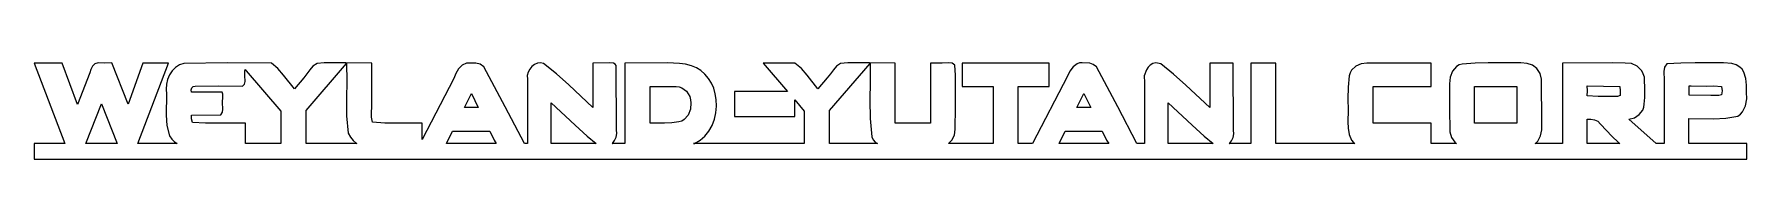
# Model space of a CAD drawing. Extents: x 0 to 22, y 0 to 1.2.
import ezdxf

# ---------------------------------------------------------------- set-up
doc = ezdxf.new("R2010")
doc.units = 0
doc.layers.add('Layer_1', color=7, linetype='CONTINUOUS')

msp = doc.modelspace()

# ---------------------------------------------------------------- linework, layer by layer
at = {"layer": 'Layer_1', "color": 7}
for points in [[(11.749596, 1.24062), (11.665315, 1.23814), (11.512738, 1.23814), (11.512738, 0.463627), (11.060135, 0.463627), (11.060135, 1.23836), (10.729626, 1.23985), (10.544143, 1.2393), (10.451428, 1.239396), (10.3591, 1.232671), (10.306679, 1.199873), (10.265614, 1.151422), (10.228241, 1.097678), (10.186955, 1.049061), (10.068278, 0.905028), (9.928711, 1.082079), (9.855344, 1.16647), (9.772055, 1.238348), (9.364432, 1.238348), (9.67675, 0.872286), (8.997212, 0.872286), (8.997212, 0.8649), (8.997212, 0.549605), (9.76952, 0.549605), (9.76952, 0.763531), (9.892717, 0.619113), (9.892717, 0.199969), (8.469037, 0.199969), (8.483204, 0.203607), (8.553318, 0.24368), (8.614503, 0.296928), (8.666152, 0.361254), (8.707658, 0.434291), (8.738472, 0.513941), (8.757929, 0.598001), (8.765481, 0.684156), (8.760575, 0.770201), (8.749165, 0.842796), (8.728329, 0.913076), (8.698784, 0.979442), (8.661081, 1.040462), (8.615936, 1.094646), (8.563957, 1.140507), (8.505859, 1.176557), (8.442249, 1.201362), (8.366952, 1.222528), (8.290058, 1.234324), (8.134615, 1.23934), (7.588581, 1.23835), (7.588581, 0.19997), (7.42465, 0.19997), (7.427296, 0.202121), (7.455683, 0.238997), (7.475196, 0.281882), (7.48374, 0.328625), (7.47933, 0.376966), (7.477237, 1.205057), (7.462685, 1.225397), (7.44196, 1.236146), (7.394941, 1.239618), (7.174289, 1.23835), (7.176494, 0.663708), (6.86605, 0.956072), (6.707795, 1.09801), (6.543809, 1.231349), (6.503129, 1.240003), (6.463111, 1.235373), (6.425463, 1.219278), (6.392004, 1.193646), (6.364499, 1.160242), (6.34471, 1.120996), (6.334347, 1.077725), (6.335175, 1.032305), (6.337326, 0.19997), (6.296977, 0.19997), (6.050859, 0.672637), (5.775748, 1.190449), (5.726965, 1.224294), (5.671017, 1.23846), (5.554655, 1.236916), (5.496392, 1.209741), (5.451633, 1.162172), (5.416851, 1.102971), (5.388298, 1.041125), (4.984148, 0.25217), (4.984148, 0.462514), (4.663891, 0.462418), (4.503873, 0.463134), (4.344572, 0.475646), (4.333052, 0.539422), (4.333988, 0.604576), (4.337791, 0.67017), (4.334816, 0.735379), (4.334816, 1.238363), (4.004362, 1.239852), (3.818217, 1.239303), (3.725227, 1.239303), (3.632733, 1.232523), (3.580864, 1.199284), (3.539908, 1.151053), (3.502591, 1.09775), (3.461691, 1.049078), (3.343014, 0.905046), (3.203502, 1.082096), (3.13008, 1.166487), (3.046791, 1.238366), (2.483284, 1.238807), (1.919942, 1.232743), (1.864214, 1.21301), (1.814825, 1.180488), (1.772547, 1.137383), (1.738316, 1.0859), (1.713071, 1.028187), (1.697581, 0.966396), (1.692896, 0.902676), (1.699731, 0.839286), (1.696038, 0.567426), (1.704031, 0.432544), (1.736332, 0.302072), (1.765877, 0.258029), (1.801706, 0.221429), (1.837756, 0.199986), (1.329039, 0.199986), (1.722827, 1.238366), (1.396398, 1.238366), (1.207165, 0.706223), (0.994947, 1.24013), (0.908131, 1.238257), (0.821204, 1.240075), (0.780359, 1.226681), (0.74883, 1.19686), (0.72645, 1.156787), (0.713001, 1.112524), (0.555133, 0.705231), (0.356805, 1.238367), (0.000004, 1.238367), (0.393682, 0.199987), (0.000004, 0.199987), (0.000004, 0.000006), (21.999999, 0.000006), (21.999999, 0.199987), (21.257787, 0.199987), (21.257787, 0.524653), (21.573193, 0.521126), (21.730399, 0.526638), (21.885456, 0.55486), (21.91919, 0.579995), (21.946586, 0.61147), (21.983628, 0.68853), (21.999172, 0.776062), (21.995754, 0.863926), (21.997793, 0.951239), (21.990242, 1.040205), (21.964389, 1.12184), (21.9419, 1.157118), (21.911693, 1.187159), (21.863186, 1.215877), (21.81027, 1.232028), (21.700192, 1.239304), (21.33617, 1.238972), (21.154269, 1.237981), (20.972974, 1.228776), (20.943704, 1.183907), (20.936814, 1.129888), (20.938524, 1.017219), (20.938524, 0.199987), (20.835336, 0.199987), (20.487023, 0.515283), (20.556201, 0.533473), (20.617992, 0.573436), (20.663302, 0.632361), (20.677082, 0.668135), (20.683311, 0.707657), (20.691083, 0.794639), (20.69147, 0.882172), (20.684634, 1.056907), (20.671019, 1.09913), (20.650293, 1.136833), (20.59181, 1.19653), (20.518112, 1.231807), (20.438076, 1.238422), (20.269349, 1.238754), (19.632529, 1.238368), (19.632529, 0.199988), (19.282122, 0.199988), (19.288351, 0.204342), (19.313983, 0.232069), (19.349481, 0.30064), (19.366348, 0.379298), (19.367121, 0.459224), (19.364475, 1.030394), (19.344521, 1.104091), (19.304613, 1.16693), (19.24883, 1.211523), (19.181196, 1.230595), (19.098789, 1.239084), (19.015996, 1.239308), (18.6797, 1.239212), (18.511579, 1.238384), (18.343954, 1.225596), (18.305425, 1.215123), (18.271415, 1.195334), (18.218278, 1.133984), (18.187796, 1.054223), (18.183, 0.968785), (18.179913, 0.659883), (18.185205, 0.351203), (18.207088, 0.278718), (18.24865, 0.217643), (18.272517, 0.200005), (17.946143, 0.200005), (17.946143, 0.463651), (17.199963, 0.463651), (17.199963, 0.936098), (17.946143, 0.936098), (17.946143, 1.238384), (17.118327, 1.238052), (17.045898, 1.22835), (16.9765, 1.198475), (16.921599, 1.147267), (16.903188, 1.113257), (16.89266, 1.073459), (16.877391, 0.926229), (16.877005, 0.778063), (16.880477, 0.62951), (16.876894, 0.481343), (16.878713, 0.40037), (16.891667, 0.31868), (16.922204, 0.24603), (16.946182, 0.216099), (16.966797, 0.200003), (15.949639, 0.200003), (15.949639, 1.238383), (15.627179, 1.238383), (15.627179, 1.230996), (15.627179, 0.200003), (15.351295, 0.200003), (15.353171, 0.201492), (15.381393, 0.237817), (15.400851, 0.280261), (15.40945, 0.326508), (15.405206, 0.374464), (15.403442, 1.238384), (15.100659, 1.238384), (15.102864, 0.663797), (14.793467, 0.955114), (14.635764, 1.096611), (14.472439, 1.229564), (14.409325, 1.238824), (14.371347, 1.230336), (14.337888, 1.211594), (14.3095, 1.184585), (14.286735, 1.151016), (14.260552, 1.071751), (14.263914, 0.988462), (14.263914, 0.200004), (14.165688, 0.200004), (13.919571, 0.672726), (13.644459, 1.190538), (13.605047, 1.220469), (13.559572, 1.235187), (13.463605, 1.239706), (13.429871, 1.238824), (13.398727, 1.229619), (13.344818, 1.191199), (13.30254, 1.134865), (13.272499, 1.070869), (12.825849, 0.200004), (12.639594, 0.200004), (12.639594, 0.936097), (13.038949, 0.936097), (13.038949, 1.238384), (11.919375, 1.238384), (11.919375, 1.230997), (11.919375, 0.936097), (12.317077, 0.936097), (12.317077, 0.200004), (11.744199, 0.200004), (11.788131, 0.244212), (11.821094, 0.311019), (11.831126, 0.386921), (11.83515, 0.670191), (11.83515, 0.953626), (11.835246, 1.083106), (11.824552, 1.210657), (11.790322, 1.235352), (11.749587, 1.240643), (11.749596, 1.24062)], [(2.708176, 1.154351), (2.723886, 1.138973), (3.167394, 0.619176), (3.167394, 0.199977), (2.713854, 0.199977), (2.713854, 0.462907), (2.372541, 0.462811), (2.20194, 0.463418), (2.031449, 0.471631), (2.018275, 0.518374), (2.020534, 0.568535), (2.396794, 0.569529), (2.418622, 0.60387), (2.422205, 0.64499), (2.420275, 0.730484), (2.421102, 0.80137), (2.420553, 0.835766), (2.413552, 0.863051), (2.019103, 0.864099), (2.017946, 0.892377), (2.025112, 0.919551), (2.041317, 0.937907), (2.067225, 0.939725), (2.372157, 0.943694), (2.676703, 0.93978), (2.701232, 0.96442), (2.707627, 1.000028), (2.705421, 1.076151), (2.704485, 1.136068), (2.708178, 1.154369), (2.708176, 1.154351)], [(4.012076, 1.230533), (4.013894, 1.006519), (4.010146, 0.782009), (4.013067, 0.557995), (4.034785, 0.335524), (4.060857, 0.284427), (4.095198, 0.241156), (4.136209, 0.205768), (4.14602, 0.19998), (3.491672, 0.19998), (3.491672, 0.624692), (4.012075, 1.230533), (4.012076, 1.230533)], [(10.737123, 1.230309), (10.739108, 0.994223), (10.73569, 0.757862), (10.738337, 0.521832), (10.758401, 0.286793), (10.77852, 0.248319), (10.805089, 0.216789), (10.831106, 0.199977), (10.216887, 0.199977), (10.216887, 0.624689), (10.737124, 1.230309), (10.737123, 1.230309)], [(8.246071, 0.936292), (8.283829, 0.932599), (8.319603, 0.920362), (8.380843, 0.87417), (8.421743, 0.805929), (8.432106, 0.766077), (8.434311, 0.723743), (8.430067, 0.642825), (8.401514, 0.567198), (8.351298, 0.509486), (8.318832, 0.491296), (8.281955, 0.482311), (8.190564, 0.466712), (8.098125, 0.463349), (7.912586, 0.462688), (7.911097, 0.936071), (8.24607, 0.936295), (8.246071, 0.936292)], [(18.502755, 0.936068), (19.045977, 0.936068), (19.045977, 0.463676), (18.502755, 0.463676), (18.502755, 0.936068), (18.502755, 0.936068)], [(19.950467, 0.943568), (20.159487, 0.942079), (20.368343, 0.936622), (20.375784, 0.878028), (20.372201, 0.82015), (20.340066, 0.807196), (20.305504, 0.806972), (20.23528, 0.808682), (20.092294, 0.80703), (19.951789, 0.814527), (19.952285, 0.879239), (19.950466, 0.943566), (19.950467, 0.943568)], [(21.259878, 0.946102), (21.284187, 0.944063), (21.48053, 0.942191), (21.578481, 0.942632), (21.675054, 0.935852), (21.682881, 0.882053), (21.67544, 0.829688), (21.641981, 0.820427), (21.607199, 0.820977), (21.537195, 0.820913), (21.258501, 0.823339), (21.259878, 0.946094), (21.259878, 0.946102)], [(0.864526, 0.710667), (1.064507, 0.199966), (0.661845, 0.199966), (0.864526, 0.710667), (0.864526, 0.710667)], [(5.615782, 0.846937), (5.703039, 0.665146), (5.525438, 0.665146), (5.615782, 0.846937), (5.615782, 0.846937)], [(6.638672, 0.727654), (6.947353, 0.437384), (7.104008, 0.295336), (7.218605, 0.199975), (6.64016, 0.199975), (6.638671, 0.727654), (6.638672, 0.727654)], [(13.484546, 0.846937), (13.571803, 0.665146), (13.394201, 0.665146), (13.484546, 0.846937), (13.484546, 0.846937)], [(14.565093, 0.72759), (14.874049, 0.436989), (15.03087, 0.294831), (15.145247, 0.199966), (14.566581, 0.199966), (14.565092, 0.72759), (14.565093, 0.72759)], [(19.998257, 0.515868), (20.045055, 0.508371), (20.087278, 0.487425), (20.120076, 0.449998), (20.269455, 0.292184), (20.3469, 0.216944), (20.369059, 0.199966), (19.951679, 0.199966), (19.951679, 0.513112), (19.998257, 0.515867), (19.998257, 0.515868)], [(5.37479, 0.360976), (5.852088, 0.360976), (5.906713, 0.244725), (5.934825, 0.199966), (5.297234, 0.199966), (5.37479, 0.360976), (5.37479, 0.360976)], [(13.243609, 0.360976), (13.720852, 0.360976), (13.775477, 0.244725), (13.803589, 0.199966), (13.165943, 0.199966), (13.243609, 0.360976), (13.243609, 0.360976)]]:
    msp.add_lwpolyline(points, close=True, dxfattribs=at)

doc.saveas('drawing.dxf')
